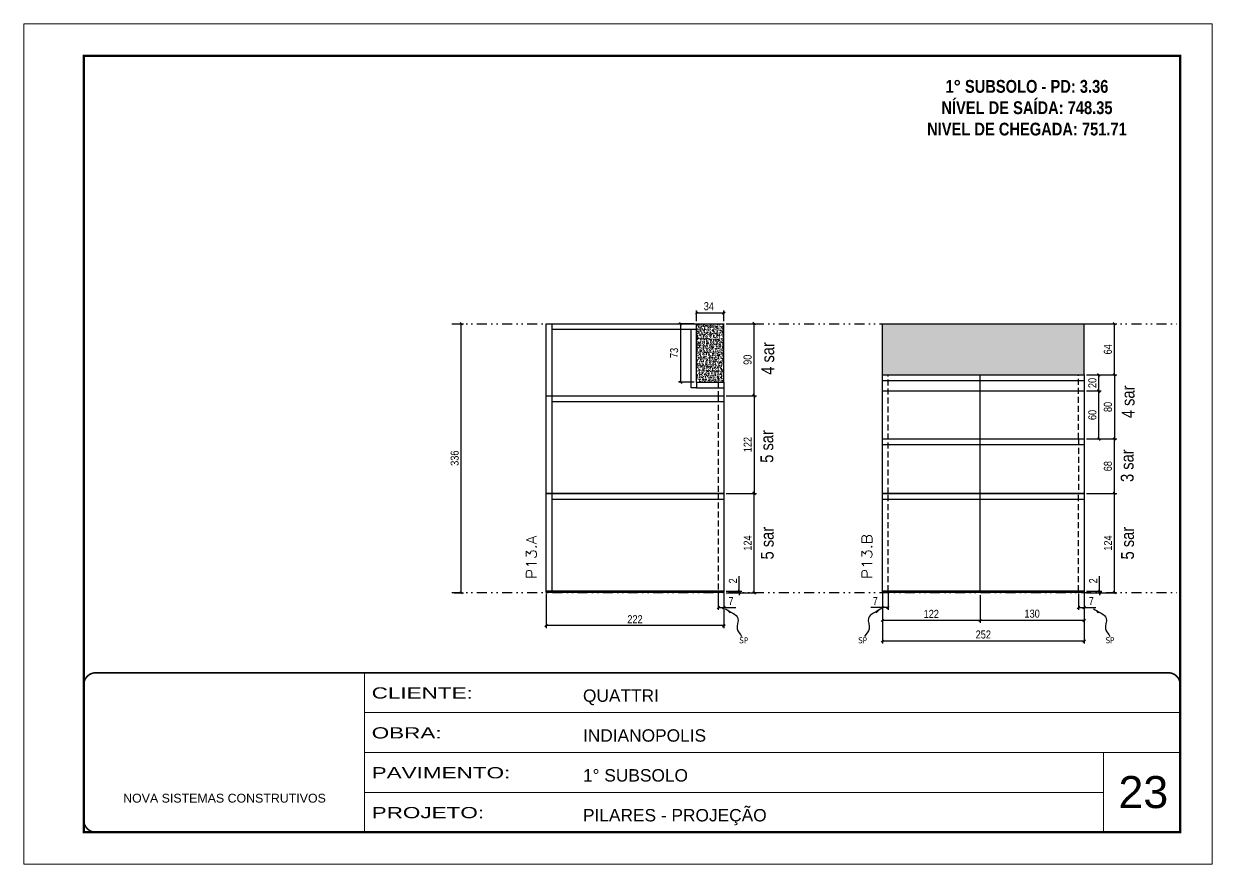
# Model space of a CAD drawing. Header units: millimetres. Extents: x 1945 to 8225, y 304 to 15137.
# Drawn here: x 5128 to 6613, y 8344 to 9394 of the extents above; entities that cross this region are included whole.
import ezdxf

# ---------------------------------------------------------------- set-up
doc = ezdxf.new("R2010")
doc.units = ezdxf.units.MM
for name, pattern in [('CONTINUO', [0]), ('DASHED', [0.75, 0.5, -0.25]), ('DIVIDE2', [0.625, 0.25, -0.125, 0, -0.125, 0, -0.125]), ('HIDDEN', [0.375, 0.25, -0.125])]:
    doc.linetypes.add(name, pattern=pattern)
for name, color, linetype, lineweight in [('CARIMBO', 255, 'Continuous', 9), ('Folhas', 255, 'Continuous', 9), ('SARRAFO DE PRESSAO', 251, 'DASHED', 9), ('Texto Seção', 7, 'Continuous', 15)]:
    doc.layers.add(name, color=color, linetype=linetype, lineweight=lineweight)
for name, color, linetype in [('COTA', 241, 'Continuous'), ('NOMENCLATURA', 7, 'Continuous'), ('Nível', 160, 'Continuous'), ('Painéis', 200, 'Continuous'), ('SARR_2.2x7', 40, 'Continuous'), ('texto', 7, 'Continuous')]:
    doc.layers.add(name, color=color, linetype=linetype)
doc.styles.add('ARIAL', font='arial.ttf')
doc.styles.add('ARIAL_NARROW', font='ARIALN.TTF', dxfattribs={"height": 0.2})
doc.styles.add('COTA TECNICA', font='techl___.ttf', dxfattribs={"height": 10})
doc.styles.add('COTA TECNICA-50', font='techl___.ttf', dxfattribs={"height": 10})
doc.styles.add('REGUA-120', font='ROMANS.shx', dxfattribs={"height": 15})
doc.styles.add('ROMANC', font='techb___.ttf', dxfattribs={"height": 2.5})
doc.styles.get("Standard").update_dxf_attribs({"font": 'arial.ttf'})
doc.styles.add('Tecnologia', font='')
doc.styles.get('Tecnologia').set_extended_font_data('Forgotten Futurist')
doc.dimstyles.new('COTA PAINEL-50', dxfattribs={"dimtxt": 10, "dimasz": 3, "dimexe": 3, "dimexo": 3, "dimgap": 3, "dimtad": 1, "dimdec": 1, "dimzin": 12, "dimdsep": 46, "dimtxsty": 'COTA TECNICA-50', "dimblk1": 'OBLIQUE', "dimblk2": 'OBLIQUE', "dimsah": 1, "dimcen": 0.9, "dimclrd": 4, "dimclre": 4, "dimclrt": 240, "dimadec": 1, "dimazin": 3, "dimtfac": 1, "dimtdec": 1, "dimtmove": 0, "dimatfit": 3, "dimfxl": 1, "dimtolj": 1, "dimtzin": 12, "dimarcsym": 0})
doc.dimstyles.new('PAINEL', dxfattribs={"dimtxt": 10, "dimasz": 3, "dimexe": 3, "dimexo": 3, "dimgap": 3, "dimtad": 1, "dimdec": 1, "dimzin": 12, "dimdsep": 46, "dimtxsty": 'COTA TECNICA', "dimblk1": 'OBLIQUE', "dimblk2": 'OBLIQUE', "dimsah": 1, "dimcen": 0.9, "dimclrd": 4, "dimclre": 4, "dimclrt": 240, "dimadec": 1, "dimazin": 3, "dimtfac": 1, "dimtdec": 1, "dimtmove": 0, "dimatfit": 3, "dimfxl": 1, "dimtolj": 1, "dimtzin": 12, "dimarcsym": 0})
doc.dimstyles.get("Standard").update_dxf_attribs({"dimtxt": 0.18, "dimasz": 0.18, "dimexe": 0.18, "dimexo": 0.0625, "dimgap": 0.09, "dimtad": 0, "dimtih": 1, "dimtoh": 1, "dimdec": 4, "dimzin": 0, "dimdsep": 46, "dimtxsty": 'Standard', "dimcen": 0.09, "dimadec": 0, "dimazin": 0, "dimtfac": 1, "dimtdec": 4, "dimtofl": 0, "dimtmove": 0, "dimatfit": 3, "dimfxl": 1, "dimtolj": 1, "dimtzin": 0, "dimarcsym": 0})

# ---------------------------------------------------------------- blocks, each defined once
blk = doc.blocks.new('9999999999')
at = {"color": 30, "linetype": 'CONTINUO'}
for p, q in [((98564.6, 34230.2), (98564.6, 34429.4)), ((98564.6, 34379.6), (99584, 34379.6)), ((98564.6, 34329.8), (99488, 34329.8)), ((99584, 34329.8), (99488, 34329.8)), ((99488, 34329.8), (99488, 34230.2)), ((98564.6, 34280), (99488, 34280))]:
    blk.add_line(p, q, dxfattribs=at)
at = {"color": 30, "linetype": 'CONTINUO', "const_width": 2}
blk.add_lwpolyline([(99584, 34230.2), (99584, 34414.4, 0.414214), (99569, 34429.4), (98229, 34429.4, 0.414214), (98214, 34414.4), (98214, 34245.2, 0.414214), (98229, 34230.2), (99584, 34230.2)], format="xyb", dxfattribs=at)
at = {"layer": 'Folhas'}
blk.add_lwpolyline([(98139, 34190.2), (99624, 34190.2), (99624, 35240.2), (98139, 35240.2)], close=True, dxfattribs=at)
at = {"layer": 'Folhas', "color": 30, "const_width": 3}
blk.add_lwpolyline([(98214, 34230.2), (99584, 34230.2), (99584, 35200.2), (98214, 35200.2)], close=True, dxfattribs=at)
at = {"color": 7, "linetype": 'Continuous', "ltscale": 5, "style": 'ARIAL'}
for s, height, p in [('QUATTRI', 15.48, (98837.7, 34393.1)), ('INDIANOPOLIS', 15.483, (98837.7, 34343.3)), ('1° SUBSOLO', 15.48, (98837.7, 34293.5)), ('NOVA SISTEMAS CONSTRUTIVOS', 11.059, (98263.2, 34267.2)), ('PILARES - PROJEÇÃO', 15.483, (98837.7, 34243.7))]:
    blk.add_text(s, height=height, dxfattribs=at).set_placement(p)
at = {"layer": 'Folhas', "color": 7, "style": 'Tecnologia', "width": 1.5}
for s, p in [('CLIENTE:', (98573.7, 34397.2)), ('OBRA:', (98573.7, 34347.3)), ('PAVIMENTO:', (98573.7, 34297.5)), ('PROJETO:', (98573.7, 34247.7))]:
    blk.add_text(s, height=14, dxfattribs=at).set_placement(p)
blk = doc.blocks.new('_Oblique')
at = {"color": 0, "linetype": 'ByBlock', "lineweight": -2}
blk.add_line((-0.5, -0.5), (0.5, 0.5), dxfattribs=at)
blk = doc.blocks.new('*D989')
at = {"layer": 'COTA', "color": 4, "lineweight": -2, "transparency": 16777216}
for p, q in [((6201.3, 8682.5), (6201.3, 8620.1)), ((6453.3, 8682.5), (6453.3, 8620.1)), ((6453.3, 8623.1), (6201.3, 8623.1))]:
    blk.add_line(p, q, dxfattribs=at)
at = {"layer": 'Defpoints', "color": 0, "transparency": 16777216}
for p in [(6201.3, 8685.5), (6453.3, 8685.5), (6201.3, 8623.1)]:
    blk.add_point(p, dxfattribs=at)
at = {"layer": 'COTA', "color": 4, "lineweight": -2, "transparency": 16777216, "xscale": 3, "yscale": 3, "zscale": 3, "rotation": 180}
blk.add_blockref('_Oblique', (6201.3, 8623.1), dxfattribs=at)
at = {"layer": 'COTA', "color": 4, "lineweight": -2, "transparency": 16777216, "xscale": 3, "yscale": 3, "zscale": 3}
blk.add_blockref('_Oblique', (6453.3, 8623.1), dxfattribs=at)
at = {"layer": 'COTA', "color": 240, "transparency": 16777216, "insert": (6327.3, 8631.2), "char_height": 10, "attachment_point": 5, "style": 'COTA TECNICA'}
blk.add_mtext('\\A1;252', dxfattribs=at)
blk = doc.blocks.new('*D990')
at = {"layer": 'COTA', "color": 4, "lineweight": -2, "transparency": 16777216}
for p, q in [((6446.3, 8682.5), (6446.3, 8662)), ((6453.3, 8680.5), (6453.3, 8662)), ((6446.3, 8665), (6453.3, 8665)), ((6453.3, 8665), (6468, 8665))]:
    blk.add_line(p, q, dxfattribs=at)
at = {"layer": 'Defpoints', "color": 0, "transparency": 16777216}
for p in [(6446.3, 8685.5), (6453.3, 8683.5), (6453.3, 8665)]:
    blk.add_point(p, dxfattribs=at)
at = {"layer": 'COTA', "color": 4, "lineweight": -2, "transparency": 16777216, "xscale": 3, "yscale": 3, "zscale": 3, "rotation": 180}
blk.add_blockref('_Oblique', (6446.3, 8665), dxfattribs=at)
at = {"layer": 'COTA', "color": 4, "lineweight": -2, "transparency": 16777216, "xscale": 3, "yscale": 3, "zscale": 3}
blk.add_blockref('_Oblique', (6453.3, 8665), dxfattribs=at)
at = {"layer": 'COTA', "color": 240, "transparency": 16777216, "insert": (6462.2, 8673.1), "char_height": 10, "attachment_point": 5, "style": 'COTA TECNICA-50'}
blk.add_mtext('\\A1;7', dxfattribs=at)
blk = doc.blocks.new('*D991')
at = {"layer": 'COTA', "color": 4, "lineweight": -2, "transparency": 16777216}
for p, q in [((6201.3, 8680.5), (6201.3, 8662)), ((6208.3, 8682.5), (6208.3, 8662)), ((6201.3, 8665), (6186.6, 8665)), ((6208.3, 8665), (6201.3, 8665))]:
    blk.add_line(p, q, dxfattribs=at)
at = {"layer": 'Defpoints', "color": 0, "transparency": 16777216}
for p in [(6201.3, 8683.5), (6208.3, 8685.5), (6201.3, 8665)]:
    blk.add_point(p, dxfattribs=at)
at = {"layer": 'COTA', "color": 4, "lineweight": -2, "transparency": 16777216, "xscale": 3, "yscale": 3, "zscale": 3, "rotation": 180}
blk.add_blockref('_Oblique', (6201.3, 8665), dxfattribs=at)
at = {"layer": 'COTA', "color": 4, "lineweight": -2, "transparency": 16777216, "xscale": 3, "yscale": 3, "zscale": 3}
blk.add_blockref('_Oblique', (6208.3, 8665), dxfattribs=at)
at = {"layer": 'COTA', "color": 240, "transparency": 16777216, "insert": (6192.4, 8673.1), "char_height": 10, "attachment_point": 5, "style": 'COTA TECNICA-50'}
blk.add_mtext('\\A1;7', dxfattribs=at)
blk = doc.blocks.new('*D992')
at = {"layer": 'COTA', "color": 4, "lineweight": -2, "transparency": 16777216}
for p, q in [((6472.6, 8685.5), (6472.6, 8704.3)), ((6456.3, 8685.5), (6475.6, 8685.5)), ((6456.3, 8683.5), (6475.6, 8683.5)), ((6472.6, 8683.5), (6472.6, 8685.5)), ((6472.6, 8683.5), (6472.6, 8680.5))]:
    blk.add_line(p, q, dxfattribs=at)
at = {"layer": 'Defpoints', "color": 0, "transparency": 16777216}
for p in [(6453.3, 8685.5), (6453.3, 8683.5), (6472.6, 8683.5)]:
    blk.add_point(p, dxfattribs=at)
at = {"layer": 'COTA', "color": 4, "lineweight": -2, "transparency": 16777216, "xscale": 3, "yscale": 3, "zscale": 3}
for p, rotation in [((6472.6, 8685.5), 270), ((6472.6, 8683.5), 90)]:
    blk.add_blockref('_Oblique', p, dxfattribs=dict(at, rotation=rotation))
at = {"layer": 'COTA', "color": 240, "transparency": 16777216, "insert": (6464.6, 8698.3), "char_height": 10, "attachment_point": 5, "rotation": 90, "style": 'COTA TECNICA-50'}
blk.add_mtext('\\A1;2', dxfattribs=at)
blk = doc.blocks.new('*D993')
at = {"layer": 'COTA', "color": 4, "lineweight": -2, "transparency": 16777216}
for p, q in [((5666.2, 9019.5), (5678, 9019.5)), ((5675, 8683.5), (5675, 9019.5)), ((5666.2, 8683.5), (5678, 8683.5))]:
    blk.add_line(p, q, dxfattribs=at)
at = {"layer": 'Defpoints', "color": 0, "transparency": 16777216}
for p in [(5663.2, 9019.5), (5675, 9019.5), (5663.2, 8683.5)]:
    blk.add_point(p, dxfattribs=at)
at = {"layer": 'COTA', "color": 4, "lineweight": -2, "transparency": 16777216, "xscale": 3, "yscale": 3, "zscale": 3}
for p, rotation in [((5675, 9019.5), 90), ((5675, 8683.5), 270)]:
    blk.add_blockref('_Oblique', p, dxfattribs=dict(at, rotation=rotation))
at = {"layer": 'COTA', "color": 240, "transparency": 16777216, "insert": (5666.8, 8851.5), "char_height": 10, "attachment_point": 5, "rotation": 90, "style": 'COTA TECNICA-50'}
blk.add_mtext('\\A1;336', dxfattribs=at)
blk = doc.blocks.new('*D994')
at = {"layer": 'COTA', "color": 4, "lineweight": -2, "transparency": 16777216}
for p, q in [((6456.3, 9019.5), (6494.1, 9019.5)), ((6491.1, 8955.5), (6491.1, 9019.5)), ((6456.3, 8955.5), (6494.1, 8955.5))]:
    blk.add_line(p, q, dxfattribs=at)
at = {"layer": 'Defpoints', "color": 0, "transparency": 16777216}
for p in [(6453.3, 9019.5), (6491.1, 9019.5), (6453.3, 8955.5)]:
    blk.add_point(p, dxfattribs=at)
at = {"layer": 'COTA', "color": 4, "lineweight": -2, "transparency": 16777216, "xscale": 3, "yscale": 3, "zscale": 3}
for p, rotation in [((6491.1, 9019.5), 90), ((6491.1, 8955.5), 270)]:
    blk.add_blockref('_Oblique', p, dxfattribs=dict(at, rotation=rotation))
at = {"layer": 'COTA', "color": 240, "transparency": 16777216, "insert": (6483, 8987.5), "char_height": 10, "attachment_point": 5, "rotation": 90, "style": 'COTA TECNICA'}
blk.add_mtext('\\A1;64', dxfattribs=at)
blk = doc.blocks.new('*D995')
at = {"layer": 'COTA', "color": 4, "lineweight": -2, "transparency": 16777216}
for p, q in [((6456.3, 8807.5), (6494.1, 8807.5)), ((6491.1, 8683.5), (6491.1, 8807.5)), ((6456.3, 8683.5), (6494.1, 8683.5))]:
    blk.add_line(p, q, dxfattribs=at)
at = {"layer": 'Defpoints', "color": 0, "transparency": 16777216}
for p in [(6453.3, 8807.5), (6491.1, 8807.5), (6453.3, 8683.5)]:
    blk.add_point(p, dxfattribs=at)
at = {"layer": 'COTA', "color": 4, "lineweight": -2, "transparency": 16777216, "xscale": 3, "yscale": 3, "zscale": 3}
for p, rotation in [((6491.1, 8807.5), 90), ((6491.1, 8683.5), 270)]:
    blk.add_blockref('_Oblique', p, dxfattribs=dict(at, rotation=rotation))
at = {"layer": 'COTA', "color": 240, "transparency": 16777216, "insert": (6483.1, 8745.5), "char_height": 10, "attachment_point": 5, "rotation": 90, "style": 'COTA TECNICA'}
blk.add_mtext('\\A1;124', dxfattribs=at)
blk = doc.blocks.new('*D904')
at = {"layer": 'COTA', "color": 4, "lineweight": -2, "transparency": 16777216}
for p, q in [((5781.1, 8682.5), (5781.1, 8639.3)), ((6003.1, 8682.5), (6003.1, 8639.3)), ((6003.1, 8642.3), (5781.1, 8642.3))]:
    blk.add_line(p, q, dxfattribs=at)
at = {"layer": 'Defpoints', "color": 0, "transparency": 16777216}
for p in [(5781.1, 8685.5), (6003.1, 8685.5), (5781.1, 8642.3)]:
    blk.add_point(p, dxfattribs=at)
at = {"layer": 'COTA', "color": 4, "lineweight": -2, "transparency": 16777216, "xscale": 3, "yscale": 3, "zscale": 3, "rotation": 180}
blk.add_blockref('_Oblique', (5781.1, 8642.3), dxfattribs=at)
at = {"layer": 'COTA', "color": 4, "lineweight": -2, "transparency": 16777216, "xscale": 3, "yscale": 3, "zscale": 3}
blk.add_blockref('_Oblique', (6003.1, 8642.3), dxfattribs=at)
at = {"layer": 'COTA', "color": 240, "transparency": 16777216, "insert": (5892.1, 8650.3), "char_height": 10, "attachment_point": 5, "style": 'COTA TECNICA'}
blk.add_mtext('\\A1;222', dxfattribs=at)
blk = doc.blocks.new('*D905')
at = {"layer": 'COTA', "color": 4, "lineweight": -2, "transparency": 16777216}
for p, q in [((5996.1, 8684.5), (5996.1, 8662)), ((6003.1, 8680.5), (6003.1, 8662)), ((5996.1, 8665), (6003.1, 8665)), ((6003.1, 8665), (6017.9, 8665))]:
    blk.add_line(p, q, dxfattribs=at)
at = {"layer": 'Defpoints', "color": 0, "transparency": 16777216}
for p in [(5996.1, 8687.5), (6003.1, 8683.5), (6003.1, 8665)]:
    blk.add_point(p, dxfattribs=at)
at = {"layer": 'COTA', "color": 4, "lineweight": -2, "transparency": 16777216, "xscale": 3, "yscale": 3, "zscale": 3, "rotation": 180}
blk.add_blockref('_Oblique', (5996.1, 8665), dxfattribs=at)
at = {"layer": 'COTA', "color": 4, "lineweight": -2, "transparency": 16777216, "xscale": 3, "yscale": 3, "zscale": 3}
blk.add_blockref('_Oblique', (6003.1, 8665), dxfattribs=at)
at = {"layer": 'COTA', "color": 240, "transparency": 16777216, "insert": (6012, 8673.1), "char_height": 10, "attachment_point": 5, "style": 'COTA TECNICA-50'}
blk.add_mtext('\\A1;7', dxfattribs=at)
blk = doc.blocks.new('*D906')
at = {"layer": 'COTA', "color": 4, "lineweight": -2, "transparency": 16777216}
for p, q in [((6022.4, 8685.5), (6022.4, 8704.3)), ((6006.1, 8685.5), (6025.4, 8685.5)), ((6006.1, 8683.5), (6025.4, 8683.5)), ((6022.4, 8683.5), (6022.4, 8685.5)), ((6022.4, 8683.5), (6022.4, 8680.5))]:
    blk.add_line(p, q, dxfattribs=at)
at = {"layer": 'Defpoints', "color": 0, "transparency": 16777216}
for p in [(6003.1, 8685.5), (6003.1, 8683.5), (6022.4, 8683.5)]:
    blk.add_point(p, dxfattribs=at)
at = {"layer": 'COTA', "color": 4, "lineweight": -2, "transparency": 16777216, "xscale": 3, "yscale": 3, "zscale": 3}
for p, rotation in [((6022.4, 8685.5), 270), ((6022.4, 8683.5), 90)]:
    blk.add_blockref('_Oblique', p, dxfattribs=dict(at, rotation=rotation))
at = {"layer": 'COTA', "color": 240, "transparency": 16777216, "insert": (6014.4, 8698.3), "char_height": 10, "attachment_point": 5, "rotation": 90, "style": 'COTA TECNICA-50'}
blk.add_mtext('\\A1;2', dxfattribs=at)
blk = doc.blocks.new('*D907')
at = {"layer": 'COTA', "color": 4, "lineweight": -2, "transparency": 16777216}
for p, q in [((6006.1, 8807.5), (6044, 8807.5)), ((6041, 8683.5), (6041, 8807.5)), ((6006.1, 8683.5), (6044, 8683.5))]:
    blk.add_line(p, q, dxfattribs=at)
at = {"layer": 'Defpoints', "color": 0, "transparency": 16777216}
for p in [(6003.1, 8807.5), (6041, 8807.5), (6003.1, 8683.5)]:
    blk.add_point(p, dxfattribs=at)
at = {"layer": 'COTA', "color": 4, "lineweight": -2, "transparency": 16777216, "xscale": 3, "yscale": 3, "zscale": 3}
for p, rotation in [((6041, 8807.5), 90), ((6041, 8683.5), 270)]:
    blk.add_blockref('_Oblique', p, dxfattribs=dict(at, rotation=rotation))
at = {"layer": 'COTA', "color": 240, "transparency": 16777216, "insert": (6032.9, 8745.5), "char_height": 10, "attachment_point": 5, "rotation": 90, "style": 'COTA TECNICA'}
blk.add_mtext('\\A1;124', dxfattribs=at)
blk = doc.blocks.new('*D908')
at = {"layer": 'COTA', "color": 4, "lineweight": -2, "transparency": 16777216}
for p, q in [((6006.1, 8929.5), (6044, 8929.5)), ((6041, 8929.5), (6041, 8807.5)), ((6006.1, 8807.5), (6044, 8807.5))]:
    blk.add_line(p, q, dxfattribs=at)
at = {"layer": 'Defpoints', "color": 0, "transparency": 16777216}
for p in [(6003.1, 8929.5), (6003.1, 8807.5), (6041, 8807.5)]:
    blk.add_point(p, dxfattribs=at)
at = {"layer": 'COTA', "color": 4, "lineweight": -2, "transparency": 16777216, "xscale": 3, "yscale": 3, "zscale": 3}
for p, rotation in [((6041, 8929.5), 90), ((6041, 8807.5), 270)]:
    blk.add_blockref('_Oblique', p, dxfattribs=dict(at, rotation=rotation))
at = {"layer": 'COTA', "color": 240, "transparency": 16777216, "insert": (6032.9, 8868.5), "char_height": 10, "attachment_point": 5, "rotation": 90, "style": 'COTA TECNICA'}
blk.add_mtext('\\A1;122', dxfattribs=at)
blk = doc.blocks.new('*D909')
at = {"layer": 'COTA', "color": 4, "lineweight": -2, "transparency": 16777216}
for p, q in [((6006.1, 9019.5), (6044, 9019.5)), ((6041, 8929.5), (6041, 9019.5)), ((6006.1, 8929.5), (6044, 8929.5))]:
    blk.add_line(p, q, dxfattribs=at)
at = {"layer": 'Defpoints', "color": 0, "transparency": 16777216}
for p in [(6003.1, 9019.5), (6041, 9019.5), (6003.1, 8929.5)]:
    blk.add_point(p, dxfattribs=at)
at = {"layer": 'COTA', "color": 4, "lineweight": -2, "transparency": 16777216, "xscale": 3, "yscale": 3, "zscale": 3}
for p, rotation in [((6041, 9019.5), 90), ((6041, 8929.5), 270)]:
    blk.add_blockref('_Oblique', p, dxfattribs=dict(at, rotation=rotation))
at = {"layer": 'COTA', "color": 240, "transparency": 16777216, "insert": (6032.8, 8974.5), "char_height": 10, "attachment_point": 5, "rotation": 90, "style": 'COTA TECNICA'}
blk.add_mtext('\\A1;90', dxfattribs=at)
blk = doc.blocks.new('*D910')
at = {"layer": 'COTA', "color": 4, "lineweight": -2, "transparency": 16777216}
for p, q in [((5969.1, 9022.5), (5969.1, 9036)), ((5969.1, 9033), (6003.1, 9033)), ((6003.1, 9022.5), (6003.1, 9036))]:
    blk.add_line(p, q, dxfattribs=at)
at = {"layer": 'Defpoints', "color": 0, "transparency": 16777216}
for p in [(6003.1, 9033), (5969.1, 9019.5), (6003.1, 9019.5)]:
    blk.add_point(p, dxfattribs=at)
at = {"layer": 'COTA', "color": 4, "lineweight": -2, "transparency": 16777216, "xscale": 3, "yscale": 3, "zscale": 3, "rotation": 180}
blk.add_blockref('_Oblique', (5969.1, 9033), dxfattribs=at)
at = {"layer": 'COTA', "color": 4, "lineweight": -2, "transparency": 16777216, "xscale": 3, "yscale": 3, "zscale": 3}
blk.add_blockref('_Oblique', (6003.1, 9033), dxfattribs=at)
at = {"layer": 'COTA', "color": 240, "transparency": 16777216, "insert": (5984.4, 9041.3), "char_height": 10, "attachment_point": 5, "style": 'COTA TECNICA'}
blk.add_mtext('\\A1;34', dxfattribs=at)
blk = doc.blocks.new('*D911')
at = {"layer": 'COTA', "color": 4, "lineweight": -2, "transparency": 16777216}
for p, q in [((5966.1, 9019.5), (5946.3, 9019.5)), ((5949.3, 8946.5), (5949.3, 9019.5)), ((5966.1, 8946.5), (5946.3, 8946.5))]:
    blk.add_line(p, q, dxfattribs=at)
at = {"layer": 'Defpoints', "color": 0, "transparency": 16777216}
for p in [(5949.3, 9019.5), (5969.1, 9019.5), (5969.1, 8946.5)]:
    blk.add_point(p, dxfattribs=at)
at = {"layer": 'COTA', "color": 4, "lineweight": -2, "transparency": 16777216, "xscale": 3, "yscale": 3, "zscale": 3}
for p, rotation in [((5949.3, 9019.5), 90), ((5949.3, 8946.5), 270)]:
    blk.add_blockref('_Oblique', p, dxfattribs=dict(at, rotation=rotation))
at = {"layer": 'COTA', "color": 240, "transparency": 16777216, "insert": (5941, 8983), "char_height": 10, "attachment_point": 5, "rotation": 90, "style": 'COTA TECNICA'}
blk.add_mtext('\\A1;73', dxfattribs=at)
blk = doc.blocks.new('*D1616')
at = {"layer": 'Defpoints', "color": 0, "transparency": 16777216}
for p in [(6201.3, 8683.5), (6323.3, 8683.5), (6323.3, 8649)]:
    blk.add_point(p, dxfattribs=at)
at = {"layer": 'Painéis', "color": 4, "lineweight": -2, "transparency": 16777216}
for p, q in [((6201.3, 8680.5), (6201.3, 8646)), ((6323.3, 8680.5), (6323.3, 8646)), ((6201.3, 8649), (6323.3, 8649))]:
    blk.add_line(p, q, dxfattribs=at)
at = {"layer": 'Painéis', "color": 4, "lineweight": -2, "transparency": 16777216, "xscale": 3, "yscale": 3, "zscale": 3, "rotation": 180}
blk.add_blockref('_Oblique', (6201.3, 8649), dxfattribs=at)
at = {"layer": 'Painéis', "color": 4, "lineweight": -2, "transparency": 16777216, "xscale": 3, "yscale": 3, "zscale": 3}
blk.add_blockref('_Oblique', (6323.3, 8649), dxfattribs=at)
at = {"layer": 'Painéis', "color": 240, "transparency": 16777216, "insert": (6262.3, 8657), "char_height": 10, "attachment_point": 5, "style": 'COTA TECNICA'}
blk.add_mtext('\\A1;122', dxfattribs=at)
blk = doc.blocks.new('*D996')
at = {"layer": 'Defpoints', "color": 0, "transparency": 16777216}
for p in [(6323.3, 8683.5), (6453.3, 8683.5), (6453.3, 8649)]:
    blk.add_point(p, dxfattribs=at)
at = {"layer": 'Painéis', "color": 4, "lineweight": -2, "transparency": 16777216}
for p, q in [((6323.3, 8680.5), (6323.3, 8646)), ((6453.3, 8680.5), (6453.3, 8646)), ((6323.3, 8649), (6453.3, 8649))]:
    blk.add_line(p, q, dxfattribs=at)
at = {"layer": 'Painéis', "color": 4, "lineweight": -2, "transparency": 16777216, "xscale": 3, "yscale": 3, "zscale": 3, "rotation": 180}
blk.add_blockref('_Oblique', (6323.3, 8649), dxfattribs=at)
at = {"layer": 'Painéis', "color": 4, "lineweight": -2, "transparency": 16777216, "xscale": 3, "yscale": 3, "zscale": 3}
blk.add_blockref('_Oblique', (6453.3, 8649), dxfattribs=at)
at = {"layer": 'Painéis', "color": 240, "transparency": 16777216, "insert": (6388.3, 8657.2), "char_height": 10, "attachment_point": 5, "style": 'COTA TECNICA'}
blk.add_mtext('\\A1;130', dxfattribs=at)
blk = doc.blocks.new('*D780')
at = {"layer": 'COTA', "color": 4, "lineweight": -2, "transparency": 16777216}
for p, q in [((6456.3, 8955.5), (6474.7, 8955.5)), ((6471.7, 8935.5), (6471.7, 8955.5)), ((6456.3, 8935.5), (6474.7, 8935.5))]:
    blk.add_line(p, q, dxfattribs=at)
at = {"layer": 'Defpoints', "color": 0, "transparency": 16777216}
for p in [(6453.3, 8955.5), (6471.7, 8955.5), (6453.3, 8935.5)]:
    blk.add_point(p, dxfattribs=at)
at = {"layer": 'COTA', "color": 4, "lineweight": -2, "transparency": 16777216, "xscale": 3, "yscale": 3, "zscale": 3}
for p, rotation in [((6471.7, 8955.5), 90), ((6471.7, 8935.5), 270)]:
    blk.add_blockref('_Oblique', p, dxfattribs=dict(at, rotation=rotation))
at = {"layer": 'COTA', "color": 240, "transparency": 16777216, "insert": (6463.6, 8945.5), "char_height": 10, "attachment_point": 5, "rotation": 90, "style": 'COTA TECNICA'}
blk.add_mtext('\\A1;20', dxfattribs=at)
blk = doc.blocks.new('*D781')
at = {"layer": 'Defpoints', "color": 0, "transparency": 16777216}
for p in [(6453.3, 8875.5), (6491.1, 8875.5), (6453.3, 8807.5)]:
    blk.add_point(p, dxfattribs=at)
at = {"layer": 'Painéis', "color": 4, "lineweight": -2, "transparency": 16777216}
for p, q in [((6456.3, 8875.5), (6494.1, 8875.5)), ((6491.1, 8807.5), (6491.1, 8875.5)), ((6456.3, 8807.5), (6494.1, 8807.5))]:
    blk.add_line(p, q, dxfattribs=at)
at = {"layer": 'Painéis', "color": 4, "lineweight": -2, "transparency": 16777216, "xscale": 3, "yscale": 3, "zscale": 3}
for p, rotation in [((6491.1, 8875.5), 90), ((6491.1, 8807.5), 270)]:
    blk.add_blockref('_Oblique', p, dxfattribs=dict(at, rotation=rotation))
at = {"layer": 'Painéis', "color": 240, "transparency": 16777216, "insert": (6483, 8841.5), "char_height": 10, "attachment_point": 5, "rotation": 90, "style": 'COTA TECNICA'}
blk.add_mtext('\\A1;68', dxfattribs=at)
blk = doc.blocks.new('*D782')
at = {"layer": 'Defpoints', "color": 0, "transparency": 16777216}
for p in [(6453.3, 8935.5), (6471.7, 8935.5), (6453.3, 8875.5)]:
    blk.add_point(p, dxfattribs=at)
at = {"layer": 'Painéis', "color": 4, "lineweight": -2, "transparency": 16777216}
for p, q in [((6456.3, 8935.5), (6474.7, 8935.5)), ((6471.7, 8875.5), (6471.7, 8935.5)), ((6456.3, 8875.5), (6474.7, 8875.5))]:
    blk.add_line(p, q, dxfattribs=at)
at = {"layer": 'Painéis', "color": 4, "lineweight": -2, "transparency": 16777216, "xscale": 3, "yscale": 3, "zscale": 3}
for p, rotation in [((6471.7, 8935.5), 90), ((6471.7, 8875.5), 270)]:
    blk.add_blockref('_Oblique', p, dxfattribs=dict(at, rotation=rotation))
at = {"layer": 'Painéis', "color": 240, "transparency": 16777216, "insert": (6463.6, 8905.5), "char_height": 10, "attachment_point": 5, "rotation": 90, "style": 'COTA TECNICA'}
blk.add_mtext('\\A1;60', dxfattribs=at)
blk = doc.blocks.new('*D783')
at = {"layer": 'Defpoints', "color": 0, "transparency": 16777216}
for p in [(6453.3, 8955.5), (6453.3, 8875.5), (6491.1, 8875.5)]:
    blk.add_point(p, dxfattribs=at)
at = {"layer": 'Painéis', "color": 4, "lineweight": -2, "transparency": 16777216}
for p, q in [((6456.3, 8955.5), (6494.1, 8955.5)), ((6491.1, 8955.5), (6491.1, 8875.5)), ((6456.3, 8875.5), (6494.1, 8875.5))]:
    blk.add_line(p, q, dxfattribs=at)
at = {"layer": 'Painéis', "color": 4, "lineweight": -2, "transparency": 16777216, "xscale": 3, "yscale": 3, "zscale": 3}
for p, rotation in [((6491.1, 8955.5), 90), ((6491.1, 8875.5), 270)]:
    blk.add_blockref('_Oblique', p, dxfattribs=dict(at, rotation=rotation))
at = {"layer": 'Painéis', "color": 240, "transparency": 16777216, "insert": (6483, 8915.5), "char_height": 10, "attachment_point": 5, "rotation": 90, "style": 'COTA TECNICA'}
blk.add_mtext('\\A1;80', dxfattribs=at)

msp = doc.modelspace()

# ---------------------------------------------------------------- hatches: boundary and pattern name
at = {"layer": 'COTA', "linetype": 'ByBlock'}
h = msp.add_hatch(dxfattribs=at)
h.set_pattern_fill('AR-CONC', color=256, scale=0.03)
h.set_pattern_definition([(50, (-10850.6243, 3610.0815), (5.4655401, -0.4781726), [0.5715, -6.2865]), (355, (-10850.6243, 3610.0815), (-1.0573026, 5.7317054), [0.4572, -5.0292175]), (100.451445, (-10850.169, 3610.0417), (4.4082374, 5.2535326), [0.4857003, -5.3427073]), (46.1842, (-10850.624, 3611.6055), (8.1323712, -1.2612698), [0.85725, -9.42975]), (96.63556, (-10849.9466, 3611.5004), (7.122124, 7.4227837), [0.7285507, -8.0140682]), (351.18415, (-10850.624, 3611.6055), (7.122124, 7.4227837), [0.685799, -7.543792]), (21, (-10849.8623, 3611.2245), (4.5484317, -3.067956), [0.5715, -6.2865]), (326, (-10849.8623, 3611.2245), (1.8540609, 5.525639), [0.4572, -5.0292]), (71.451445, (-10849.483, 3610.969), (6.4024926, 2.457683), [0.4857003, -5.3426981]), (37.5, (-10850.6243, 3610.0815), (0.0926581, 2.53665117), [0, -4.96824, 0, -5.1054, 0, -5.04825]), (7.5, (-10850.6243, 3610.0815), (2.00458988, 3.00541724), [0, -2.91084, 0, -4.85394, 0, -1.92405]), (327.5, (-10852.3236, 3610.0815), (4.06771786, -0.17186232), [0, -1.905, 0, -5.9436, 0, -7.8867]), (317.5, (-10853.0856, 3610.0815), (4.44387544, 0.7627947), [0, -2.4765, 0, -3.94716, 0, -5.6007])])
h.paths.add_polyline_path([(5969.14, 8946.52), (5969.14, 9019.52), (6003.14, 9019.52), (6003.14, 8946.52)])
h = msp.add_hatch(dxfattribs=at)
h.set_pattern_fill('AR-CONC', color=256, scale=0.03)
h.set_pattern_definition([(50, (-10430.4614, 3610.0815), (5.4655401, -0.4781726), [0.5715, -6.2865]), (355, (-10430.4614, 3610.0815), (-1.0573026, 5.7317054), [0.4572, -5.0292175]), (100.451445, (-10430.006, 3610.0417), (4.4082374, 5.2535326), [0.4857003, -5.3427073]), (46.1842, (-10430.4614, 3611.6055), (8.1323712, -1.2612698), [0.85725, -9.42975]), (96.63556, (-10429.784, 3611.5004), (7.122124, 7.4227837), [0.7285507, -8.0140682]), (351.18415, (-10430.461, 3611.6055), (7.122124, 7.4227837), [0.685799, -7.543792]), (21, (-10429.6994, 3611.2245), (4.5484317, -3.067956), [0.5715, -6.2865]), (326, (-10429.6994, 3611.2245), (1.8540609, 5.525639), [0.4572, -5.0292]), (71.451445, (-10429.3203, 3610.969), (6.4024926, 2.457683), [0.4857003, -5.3426981]), (37.5, (-10430.4614, 3610.0815), (0.0926581, 2.53665117), [0, -4.96824, 0, -5.1054, 0, -5.04825]), (7.5, (-10430.4614, 3610.0815), (2.00458988, 3.00541724), [0, -2.91084, 0, -4.85394, 0, -1.92405]), (327.5, (-10432.1606, 3610.0815), (4.06771786, -0.17186232), [0, -1.905, 0, -5.9436, 0, -7.8867]), (317.5, (-10432.9226, 3610.0815), (4.44387544, 0.7627947), [0, -2.4765, 0, -3.94716, 0, -5.6007])])
h.paths.add_polyline_path([(6201.3, 8955.52), (6201.3, 9019.52), (6453.3, 9019.52), (6453.3, 8955.52)])

# ---------------------------------------------------------------- linework, layer by layer
for p, q in [((5969.14, 9019.52), (6003.14, 9019.52)), ((6003.14, 8946.52), (6003.14, 9019.52)), ((6201.3, 8955.52), (6201.3, 9019.52)), ((6201.3, 9019.52), (6453.3, 9019.52)), ((6453.3, 8955.52), (6453.3, 9019.52))]:
    msp.add_line(p, q, dxfattribs=at)
at = {"layer": 'Nível', "color": 4, "linetype": 'DIVIDE2', "ltscale": 50}
for p, q in [((5663.15, 9019.52), (6573.36, 9019.52)), ((5663.15, 8683.52), (6573.36, 8683.52))]:
    msp.add_line(p, q, dxfattribs=at)
at = {"layer": 'Painéis'}
for p, q in [((5781.14, 8807.52), (5781.14, 9019.52)), ((5781.14, 9019.52), (5969.14, 9019.52)), ((5969.14, 8946.52), (5969.14, 9019.52)), ((6201.3, 8807.52), (6201.3, 8955.52)), ((6201.3, 8955.52), (6453.3, 8955.52)), ((6323.3, 8807.52), (6323.3, 8955.52)), ((6453.3, 8955.52), (6453.3, 8807.52)), ((5969.14, 8946.52), (6003.14, 8946.52)), ((6003.14, 8946.52), (6003.14, 8807.52)), ((5781.14, 8929.52), (6003.14, 8929.52)), ((6201.3, 8935.52), (6453.3, 8935.52)), ((6201.3, 8875.52), (6453.3, 8875.52)), ((5781.14, 8683.52), (5781.14, 8807.52)), ((6003.14, 8807.52), (5781.14, 8807.52)), ((5781.14, 8807.52), (6003.14, 8807.52)), ((6003.14, 8807.52), (6003.14, 8683.52)), ((6201.3, 8683.52), (6201.3, 8807.52)), ((6453.3, 8807.52), (6201.3, 8807.52)), ((6201.3, 8807.52), (6453.3, 8807.52)), ((6323.3, 8683.52), (6323.3, 8807.52)), ((6453.3, 8807.52), (6453.3, 8683.52)), ((6003.14, 8685.52), (5781.14, 8685.52)), ((6453.3, 8685.52), (6201.3, 8685.52))]:
    msp.add_line(p, q, dxfattribs=at)
for points in [[(5781.14, 8685.52), (6003.14, 8685.52), (6003.14, 8683.52), (5781.14, 8683.52)], [(6201.3, 8685.52), (6453.3, 8685.52), (6453.3, 8683.52), (6201.3, 8683.52)]]:
    msp.add_lwpolyline(points, close=True, dxfattribs=at)
at = {"layer": 'SARR_2.2x7'}
for p, q in [((5788.14, 9019.52), (5788.14, 8929.52)), ((5788.14, 9012.52), (5969.14, 9012.52)), ((5962.14, 8939.52), (5962.14, 9012.52)), ((5969.14, 8946.52), (5969.14, 8939.52)), ((6201.3, 8948.52), (6453.3, 8948.52)), ((5788.14, 8929.52), (5788.14, 8807.52)), ((5969.14, 8939.52), (5962.14, 8939.52)), ((5969.14, 8939.52), (6003.14, 8939.52)), ((5788.14, 8922.52), (6003.14, 8922.52)), ((6201.3, 8868.52), (6453.3, 8868.52)), ((5788.14, 8807.52), (5788.14, 8685.52)), ((5788.14, 8800.52), (6003.14, 8800.52)), ((6201.3, 8800.52), (6453.3, 8800.52))]:
    msp.add_line(p, q, dxfattribs=at)
at = {"layer": 'SARR_2.2x7', "linetype": 'HIDDEN', "ltscale": 30}
for p, q in [((6208.3, 8807.52), (6208.3, 8955.52)), ((6446.3, 8875.52), (6446.3, 8955.52)), ((5996.14, 8946.52), (5996.14, 8929.52)), ((5996.14, 8929.52), (5996.14, 8807.52)), ((6446.3, 8875.52), (6446.3, 8807.52)), ((5996.14, 8807.52), (5996.14, 8685.52)), ((6208.3, 8685.52), (6208.3, 8807.52)), ((6446.3, 8685.52), (6446.3, 8807.52)), ((5788.14, 8687.52), (5788.14, 8687.52)), ((5996.14, 8687.52), (5996.14, 8687.52)), ((6208.3, 8685.52), (6208.3, 8685.52)), ((6446.3, 8685.52), (6446.3, 8685.52))]:
    msp.add_line(p, q, dxfattribs=at)

# ---------------------------------------------------------------- block references
at = {"layer": 'SARRAFO DE PRESSAO', "color": 6, "linetype": 'ByBlock'}
msp.add_blockref('9999999999', (-93010.62, -25845.97), dxfattribs=at)

# ---------------------------------------------------------------- texts
at = {"layer": 'CARIMBO', "style": 'ARIAL'}
msp.add_text('23', height=40, dxfattribs=at).set_placement((6496.22, 8414.38))
at = {"layer": 'NOMENCLATURA', "style": 'ARIAL_NARROW'}
for s, p in [('4 sar', (6066.07, 8955.7)), ('4 sar', (6516.24, 8901.5)), ('5 sar', (6064.89, 8845.75)), ('3 sar', (6515.05, 8821.8)), ('5 sar', (6065.38, 8724.97)), ('5 sar', (6515.54, 8724.97))]:
    msp.add_text(s, height=16, rotation=90, dxfattribs=at).set_placement(p)
at = {"layer": 'NOMENCLATURA', "color": 2, "insert": (6381.85, 9324.03), "char_height": 16, "attachment_point": 2, "style": 'ROMANC'}
msp.add_mtext_dynamic_manual_height_columns('1° SUBSOLO - PD: 3.36\\PNÍVEL DE SAÍDA: 748.35\\PNIVEL DE CHEGADA: 751.71', width=449.0761, gutter_width=1, heights=[0], dxfattribs=at)
at = {"layer": 'texto', "color": 0, "char_height": 7.5, "attachment_point": 5}
for insert in [(6027.92, 8624.03), (6176.52, 8624.03), (6485.55, 8624.03)]:
    msp.add_mtext('{\\fTahoma|b0|i0|c0|p34;\\C4;SP}', dxfattribs=dict(at, insert=insert))
at = {"layer": 'Texto Seção', "style": 'REGUA-120', "width": 1.1}
for s, p in [('P13.A', (5769.2, 8700.35)), ('P13.B', (6188.35, 8700.35))]:
    msp.add_text(s, height=13, rotation=90, dxfattribs=at).set_placement(p)

# ---------------------------------------------------------------- dimensions: what is measured, and where the dimension line sits
at = {"layer": 'COTA'}
for base, p1, p2, angle, dimstyle, picture, middle in [((6003.14, 9033.05), (5969.14, 9019.52), (6003.14, 9019.52), 180, 'PAINEL', '*D910', (5984.39, 9033.05)), ((6471.71, 8955.52), (6453.3, 8935.52), (6453.3, 8955.52), 90, 'PAINEL', '*D780', (6471.71, 8945.52)), ((6022.4, 8683.52), (6003.14, 8685.52), (6003.14, 8683.52), 90, 'COTA PAINEL-50', '*D906', (6022.4, 8698.26)), ((6472.56, 8683.52), (6453.3, 8685.52), (6453.3, 8683.52), 90, 'COTA PAINEL-50', '*D992', (6472.56, 8698.26))]:
    dim = msp.add_linear_dim(base=base, p1=p1, p2=p2, angle=angle, dimstyle=dimstyle, dxfattribs=at)
    dim.commit()
    dim.dimension.update_dxf_attribs({"geometry": picture, "text_midpoint": middle, "dimtype": 160})
for base, p1, p2, angle, dimstyle, picture, middle in [((5675, 9019.52), (5663.15, 8683.52), (5663.15, 9019.52), 90, 'COTA PAINEL-50', '*D993', (5666.78, 8851.52)), ((5949.26, 9019.52), (5969.14, 8946.52), (5969.14, 9019.52), 90, 'PAINEL', '*D911', (5941.04, 8983.02)), ((6040.98, 9019.52), (6003.14, 8929.52), (6003.14, 9019.52), 90, 'PAINEL', '*D909', (6032.85, 8974.52)), ((6491.14, 9019.52), (6453.3, 8955.52), (6453.3, 9019.52), 90, 'PAINEL', '*D994', (6483.04, 8987.52)), ((6040.98, 8807.52), (6003.14, 8929.52), (6003.14, 8807.52), 90, 'PAINEL', '*D908', (6032.92, 8868.52)), ((6040.98, 8807.52), (6003.14, 8683.52), (6003.14, 8807.52), 90, 'PAINEL', '*D907', (6032.91, 8745.52)), ((6491.14, 8807.52), (6453.3, 8683.52), (6453.3, 8807.52), 90, 'PAINEL', '*D995', (6483.07, 8745.52)), ((6003.14, 8665.01), (5996.14, 8687.52), (6003.14, 8683.52), 0, 'COTA PAINEL-50', '*D905', (6012, 8673.08)), ((6201.3, 8665.01), (6208.3, 8685.52), (6201.3, 8683.52), 180, 'COTA PAINEL-50', '*D991', (6192.44, 8673.08))]:
    dim = msp.add_linear_dim(base=base, p1=p1, p2=p2, angle=angle, dimstyle=dimstyle, dxfattribs=at)
    dim.commit()
    dim.dimension.update_dxf_attribs({"geometry": picture, "text_midpoint": middle})
for base, p1, p2, picture, middle in [((5781.14, 8642.34), (6003.14, 8685.52), (5781.14, 8685.52), '*D904', (5892.14, 8650.34)), ((6201.3, 8623.13), (6453.3, 8685.52), (6201.3, 8685.52), '*D989', (6327.3, 8631.24))]:
    dim = msp.add_linear_dim(base=base, p1=p1, p2=p2, angle=180, dimstyle='PAINEL', override={"dimarcsym": 2}, dxfattribs=at)
    dim.commit()
    dim.dimension.update_dxf_attribs({"geometry": picture, "text_midpoint": middle})
dim = msp.add_linear_dim(base=(6453.3, 8665.01), p1=(6446.3, 8685.52), p2=(6453.3, 8683.52), dimstyle='COTA PAINEL-50', dxfattribs=at)
dim.commit()
dim.dimension.update_dxf_attribs({"geometry": '*D990', "text_midpoint": (6462.17, 8673.08)})
at = {"layer": 'Painéis'}
for base, p1, p2, picture, middle in [((6491.14, 8875.52), (6453.3, 8955.52), (6453.3, 8875.52), '*D783', (6483.02, 8915.52)), ((6471.71, 8935.52), (6453.3, 8875.52), (6453.3, 8935.52), '*D782', (6463.61, 8905.52)), ((6491.14, 8875.52), (6453.3, 8807.52), (6453.3, 8875.52), '*D781', (6483.02, 8841.52))]:
    dim = msp.add_linear_dim(base=base, p1=p1, p2=p2, angle=90, dimstyle='PAINEL', dxfattribs=at)
    dim.commit()
    dim.dimension.update_dxf_attribs({"geometry": picture, "text_midpoint": middle})
for base, p1, p2, picture, middle in [((6323.3, 8648.96), (6201.3, 8683.52), (6323.3, 8683.52), '*D1616', (6262.3, 8657.02)), ((6453.3, 8648.96), (6323.3, 8683.52), (6453.3, 8683.52), '*D996', (6388.3, 8657.18))]:
    dim = msp.add_linear_dim(base=base, p1=p1, p2=p2, dimstyle='PAINEL', dxfattribs=at)
    dim.commit()
    dim.dimension.update_dxf_attribs({"geometry": picture, "text_midpoint": middle})

# ---------------------------------------------------------------- leaders
at = {"layer": 'COTA', "path_type": 1}
for points in [[(6004.97, 8663.34), (6020.75, 8651.5), (6019.83, 8638.49), (6025.38, 8628.71)], [(6199.47, 8663.34), (6183.69, 8651.5), (6184.61, 8638.49), (6179.06, 8628.71)], [(6465.13, 8663.34), (6480.92, 8651.5), (6479.99, 8638.49), (6485.54, 8628.71)]]:
    msp.add_leader(points, dimstyle='Standard', override={"dimasz": 8}, dxfattribs=at)

doc.saveas('drawing.dxf')
